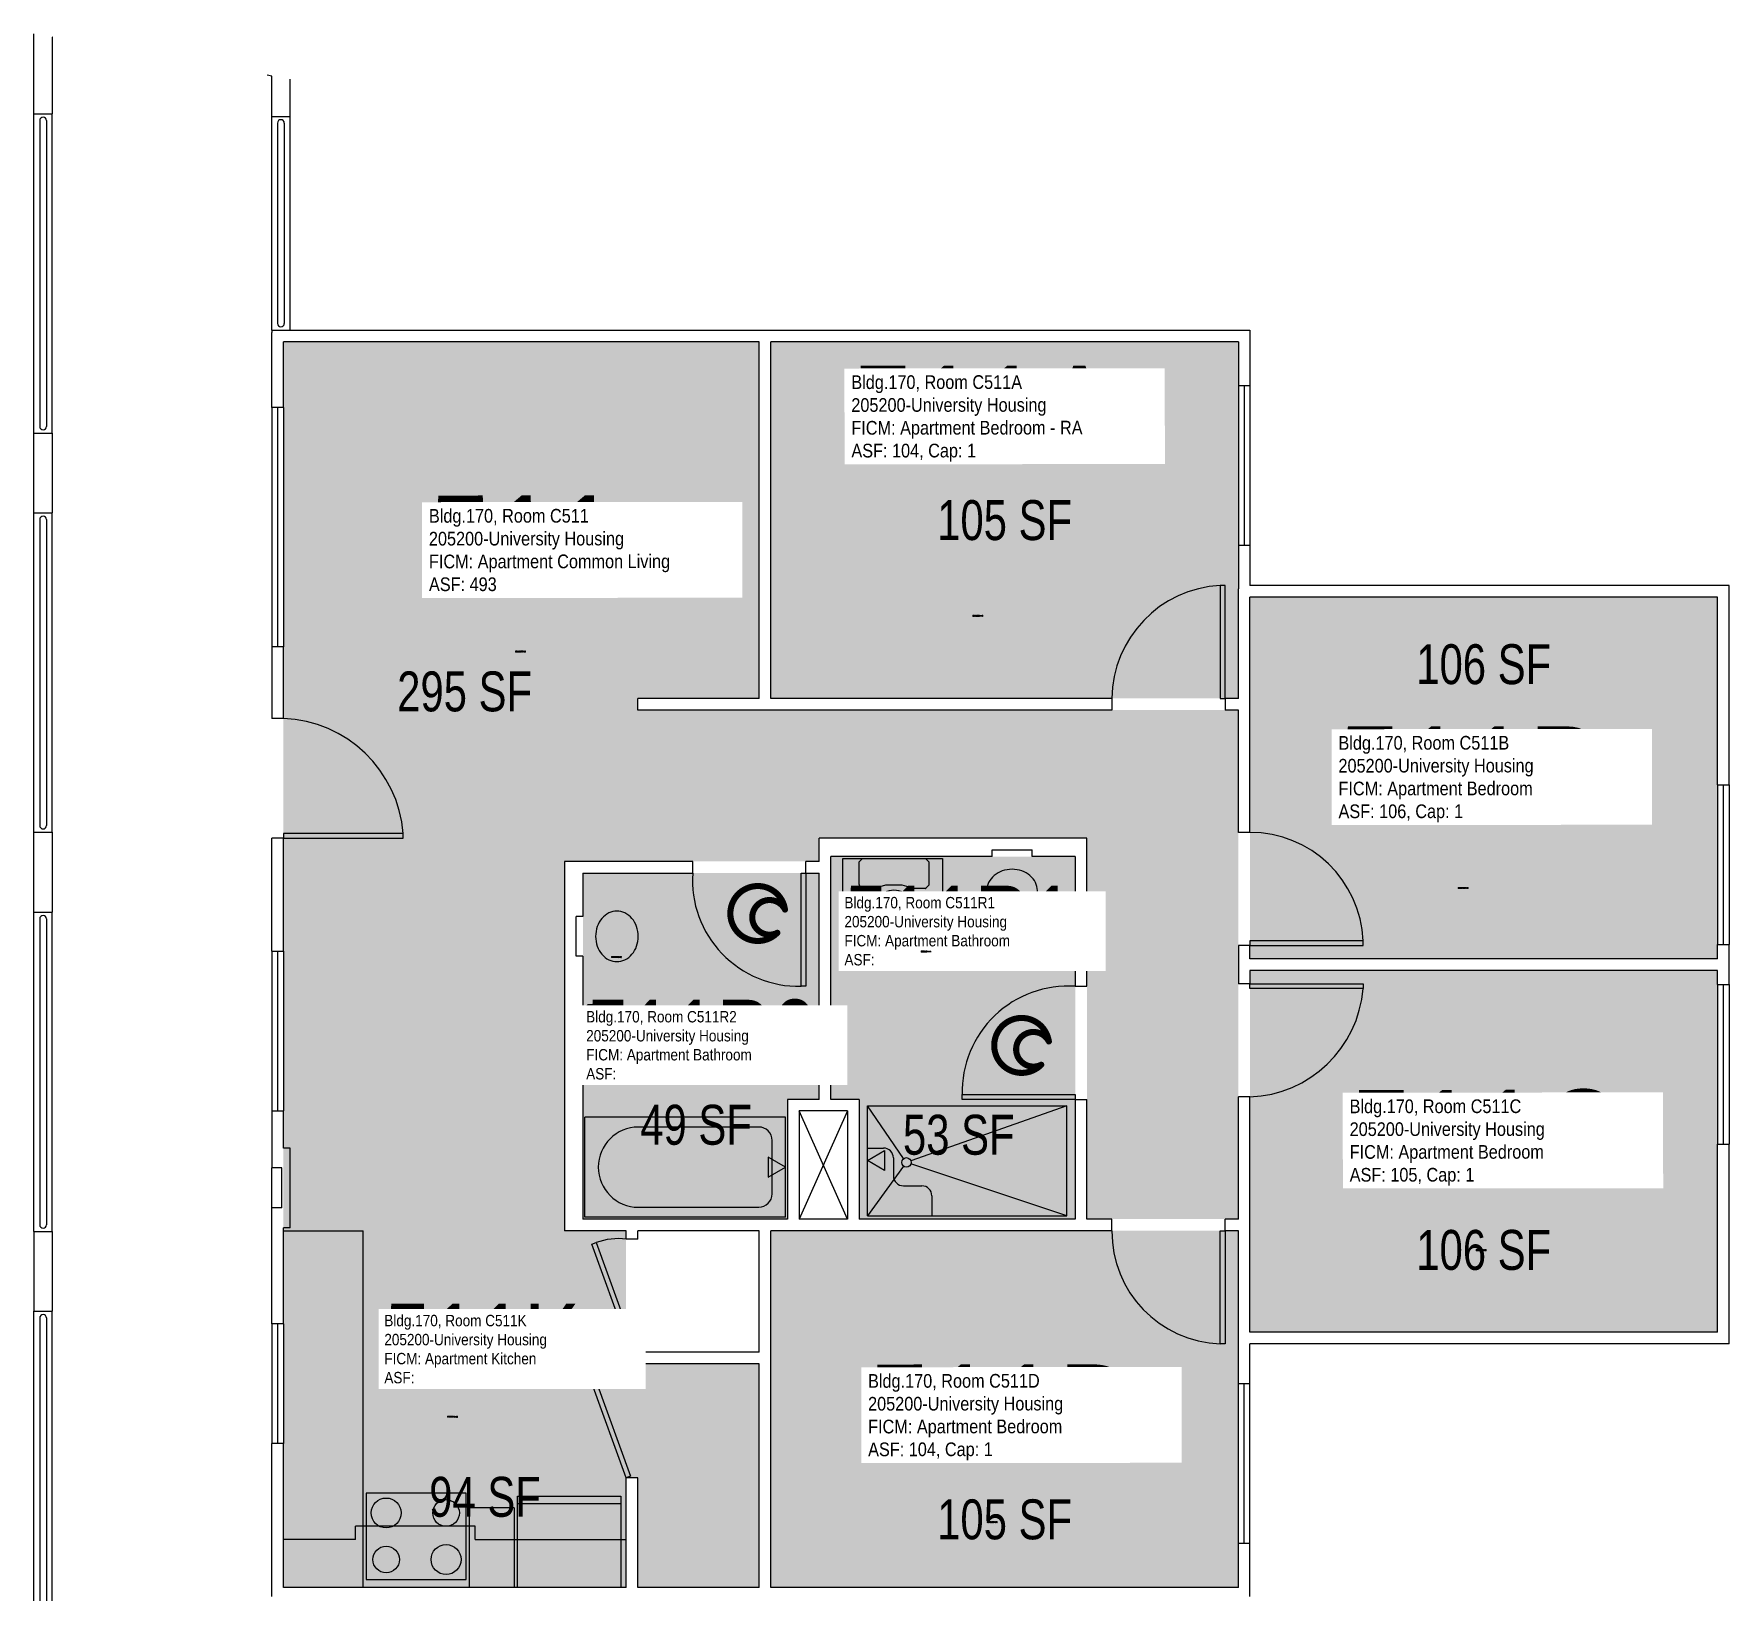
# Model space of a CAD drawing. Header units: inches. Extents: x -88 to 3164, y -86 to 1653.
# Drawn here: x 2655 to 3164, y 1185 to 1653 of the extents above; entities that cross this region are included whole.
import ezdxf
from ezdxf.enums import TextEntityAlignment as Align

# ---------------------------------------------------------------- set-up
doc = ezdxf.new("R2010")
doc.units = ezdxf.units.IN
doc.header["$LTSCALE"] = 10
doc.header["$MEASUREMENT"] = 0
doc.layers.get('0').update_dxf_attribs({"linetype": 'CONTINUOUS'})
for name, color, linetype in [('A-DOOR', 2, 'CONTINUOUS'), ('A-FLOR', 3, 'CONTINUOUS'), ('A-GLAZ', 1, 'CONTINUOUS'), ('A-IDEN-ICON', 4, 'CONTINUOUS'), ('A-IDEN-RNUM', 7, 'CONTINUOUS'), ('A-IDEN-SNUM', 4, 'CONTINUOUS'), ('A-IDEN-VNUM', 4, 'CONTINUOUS'), ('A-WALL', 5, 'CONTINUOUS'), ('AREA-TEXT', 3, 'CONTINUOUS'), ('P-SANR-FIXT', 2, 'CONTINUOUS'), ('Rooms-Category-Color', 7, 'CONTINUOUS'), ('Rooms-College-Color', 7, 'CONTINUOUS'), ('Rooms-Department-Color', 7, 'CONTINUOUS'), ('Rooms-Division-Color', 7, 'CONTINUOUS'), ('Rooms-Information', 7, 'CONTINUOUS')]:
    doc.layers.add(name, color=color, linetype=linetype)
doc.styles.add('CP_AREA', font='arial.ttf', dxfattribs={"height": 15})
doc.styles.add('CP_ROOMVNUMBER', font='arial.ttf', dxfattribs={"width": 0.85, "height": 0.075})
doc.styles.add('ROOMSNUMBER', font='TXT.SHX', dxfattribs={"height": 1})

# ---------------------------------------------------------------- blocks, each defined once
blk = doc.blocks.new('CPBATH')
at = {"color": 0, "linetype": 'ByBlock', "const_width": 0.0127}
for points in [[(0.0571, 0.0168, 0.861492), (-0.0551, 0, 1)], [(0.0571, 0.0168, 0.729002), (-0.0084, -0.0042, 1)], [(-0.0551, 0, 0.726902), (0.0487, -0.0337, 1)], [(-0.0084, -0.0042, 0.609468), (0.0487, -0.0337, 1)]]:
    blk.add_lwpolyline(points, format="xyb", dxfattribs=at)
at = {"color": 0, "linetype": 'ByBlock', "const_width": 0.00637}
for points in [[(0.0544, 0.0152, 1), (0.0599, 0.0184, 1)], [(0.0459, -0.0353, 1), (0.0515, -0.0321, 1)]]:
    blk.add_lwpolyline(points, format="xyb", close=True, dxfattribs=at)

msp = doc.modelspace()

# ---------------------------------------------------------------- hatches: boundary and pattern name
at = {"layer": 'Rooms-Category-Color', "true_color": 0x728ef3}
for points in [[(3016.61, 1296.7), (3016.61, 1449.7), (2836.11, 1449.7), (2836.11, 1453.2), (2872.61, 1453.2), (2872.61, 1560.45), (2729.61, 1560.45), (2729.61, 1293.2), (2814.11, 1293.2), (2814.11, 1404.2), (2890.61, 1404.2), (2890.61, 1411.2), (2971.11, 1411.2), (2971.11, 1296.7)], [(2876.11, 1560.45), (2876.11, 1453.2), (3016.61, 1453.2), (3016.61, 1560.45)], [(3020.11, 1483.7), (3020.11, 1374.95), (3160.61, 1374.95), (3160.61, 1483.7)], [(2967.61, 1296.7), (2967.61, 1405.7), (2894.11, 1405.7), (2894.11, 1332.7), (2902.67, 1332.89), (2902.67, 1296.7)], [(2890.61, 1400.7), (2890.61, 1332.7), (2881.11, 1332.7), (2881.11, 1296.7), (2819.61, 1296.7), (2819.61, 1400.7)], [(3020.11, 1371.45), (3020.11, 1262.7), (3160.43, 1262.83), (3160.61, 1371.45)], [(2832.61, 1293.2), (2729.61, 1293.2), (2729.61, 1185.95), (2832.61, 1185.95), (2832.61, 1218.95), (2836.11, 1218.95), (2836.11, 1185.95), (2872.61, 1185.95), (2872.61, 1253.2), (2836.11, 1253.2), (2836.11, 1248.95), (2832.61, 1248.95)], [(2876.11, 1293.2), (2876.11, 1185.95), (3016.61, 1185.95), (3016.61, 1293.2)]]:
    msp.add_hatch(color=171, dxfattribs=at).paths.add_polyline_path(points)
at = {"layer": 'Rooms-College-Color', "true_color": 0xadadad}
for points in [[(3016.61, 1296.7), (3016.61, 1449.7), (2836.11, 1449.7), (2836.11, 1453.2), (2872.61, 1453.2), (2872.61, 1560.45), (2729.61, 1560.45), (2729.61, 1293.2), (2814.11, 1293.2), (2814.11, 1404.2), (2890.61, 1404.2), (2890.61, 1411.2), (2971.11, 1411.2), (2971.11, 1296.7)], [(2876.11, 1560.45), (2876.11, 1453.2), (3016.61, 1453.2), (3016.61, 1560.45)], [(3020.11, 1483.7), (3020.11, 1374.95), (3160.61, 1374.95), (3160.61, 1483.7)], [(2967.61, 1296.7), (2967.61, 1405.7), (2894.11, 1405.7), (2894.11, 1332.7), (2902.67, 1332.89), (2902.67, 1296.7)], [(2890.61, 1400.7), (2890.61, 1332.7), (2881.11, 1332.7), (2881.11, 1296.7), (2819.61, 1296.7), (2819.61, 1400.7)], [(3020.11, 1371.45), (3020.11, 1262.7), (3160.43, 1262.83), (3160.61, 1371.45)], [(2832.61, 1293.2), (2729.61, 1293.2), (2729.61, 1185.95), (2832.61, 1185.95), (2832.61, 1218.95), (2836.11, 1218.95), (2836.11, 1185.95), (2872.61, 1185.95), (2872.61, 1253.2), (2836.11, 1253.2), (2836.11, 1248.95), (2832.61, 1248.95)], [(2876.11, 1293.2), (2876.11, 1185.95), (3016.61, 1185.95), (3016.61, 1293.2)]]:
    msp.add_hatch(color=253, dxfattribs=at).paths.add_polyline_path(points)
at = {"layer": 'Rooms-Department-Color', "true_color": 0x604aed}
for points in [[(3016.61, 1296.7), (3016.61, 1449.7), (2836.11, 1449.7), (2836.11, 1453.2), (2872.61, 1453.2), (2872.61, 1560.45), (2729.61, 1560.45), (2729.61, 1293.2), (2814.11, 1293.2), (2814.11, 1404.2), (2890.61, 1404.2), (2890.61, 1411.2), (2971.11, 1411.2), (2971.11, 1296.7)], [(2876.11, 1560.45), (2876.11, 1453.2), (3016.61, 1453.2), (3016.61, 1560.45)], [(3020.11, 1483.7), (3020.11, 1374.95), (3160.61, 1374.95), (3160.61, 1483.7)], [(2967.61, 1296.7), (2967.61, 1405.7), (2894.11, 1405.7), (2894.11, 1332.7), (2902.67, 1332.89), (2902.67, 1296.7)], [(2890.61, 1400.7), (2890.61, 1332.7), (2881.11, 1332.7), (2881.11, 1296.7), (2819.61, 1296.7), (2819.61, 1400.7)], [(3020.11, 1371.45), (3020.11, 1262.7), (3160.43, 1262.83), (3160.61, 1371.45)], [(2832.61, 1293.2), (2729.61, 1293.2), (2729.61, 1185.95), (2832.61, 1185.95), (2832.61, 1218.95), (2836.11, 1218.95), (2836.11, 1185.95), (2872.61, 1185.95), (2872.61, 1253.2), (2836.11, 1253.2), (2836.11, 1248.95), (2832.61, 1248.95)], [(2876.11, 1293.2), (2876.11, 1185.95), (3016.61, 1185.95), (3016.61, 1293.2)]]:
    msp.add_hatch(color=173, dxfattribs=at).paths.add_polyline_path(points)
at = {"layer": 'Rooms-Division-Color', "true_color": 0x604aed}
for points in [[(3016.61, 1296.7), (3016.61, 1449.7), (2836.11, 1449.7), (2836.11, 1453.2), (2872.61, 1453.2), (2872.61, 1560.45), (2729.61, 1560.45), (2729.61, 1293.2), (2814.11, 1293.2), (2814.11, 1404.2), (2890.61, 1404.2), (2890.61, 1411.2), (2971.11, 1411.2), (2971.11, 1296.7)], [(2876.11, 1560.45), (2876.11, 1453.2), (3016.61, 1453.2), (3016.61, 1560.45)], [(3020.11, 1483.7), (3020.11, 1374.95), (3160.61, 1374.95), (3160.61, 1483.7)], [(2967.61, 1296.7), (2967.61, 1405.7), (2894.11, 1405.7), (2894.11, 1332.7), (2902.67, 1332.89), (2902.67, 1296.7)], [(2890.61, 1400.7), (2890.61, 1332.7), (2881.11, 1332.7), (2881.11, 1296.7), (2819.61, 1296.7), (2819.61, 1400.7)], [(3020.11, 1371.45), (3020.11, 1262.7), (3160.43, 1262.83), (3160.61, 1371.45)], [(2832.61, 1293.2), (2729.61, 1293.2), (2729.61, 1185.95), (2832.61, 1185.95), (2832.61, 1218.95), (2836.11, 1218.95), (2836.11, 1185.95), (2872.61, 1185.95), (2872.61, 1253.2), (2836.11, 1253.2), (2836.11, 1248.95), (2832.61, 1248.95)], [(2876.11, 1293.2), (2876.11, 1185.95), (3016.61, 1185.95), (3016.61, 1293.2)]]:
    msp.add_hatch(color=173, dxfattribs=at).paths.add_polyline_path(points)

# ---------------------------------------------------------------- linework, layer by layer
at = {"layer": 'A-DOOR'}
for p, q in [((3011.19, 1487.2), (3011.19, 1453.2)), ((3012.61, 1487.2), (3011.19, 1487.2)), ((3012.61, 1453.2), (3012.61, 1487.2)), ((3011.19, 1453.2), (3012.61, 1453.2)), ((2765.61, 1412.61), (2729.61, 1412.61)), ((2729.61, 1412.61), (2729.61, 1411.2)), ((2765.61, 1411.2), (2765.61, 1412.61)), ((2729.61, 1411.2), (2765.61, 1411.2)), ((2885.19, 1366.7), (2885.19, 1400.7)), ((2885.19, 1400.7), (2886.61, 1400.7)), ((2886.61, 1400.7), (2886.61, 1366.7)), ((3054.11, 1380.36), (3020.11, 1380.36)), ((3020.11, 1380.36), (3020.11, 1378.95)), ((3020.11, 1378.95), (3054.11, 1378.95)), ((3054.11, 1378.95), (3054.11, 1380.36)), ((2886.61, 1366.7), (2885.19, 1366.7)), ((3020.11, 1367.45), (3054.11, 1367.45)), ((3020.11, 1366.03), (3020.11, 1367.45)), ((3054.11, 1366.03), (3020.11, 1366.03)), ((3054.11, 1367.45), (3054.11, 1366.03)), ((2933.61, 1334.11), (2967.61, 1334.11)), ((2933.61, 1332.7), (2933.61, 1334.11)), ((2967.61, 1332.7), (2933.61, 1332.7)), ((2967.61, 1334.11), (2967.61, 1332.7)), ((2822.31, 1289.18), (2823.64, 1289.66)), ((2832.61, 1260.7), (2822.31, 1289.18)), ((2823.64, 1289.66), (2833.94, 1261.18)), ((3011.19, 1259.2), (3011.19, 1293.2)), ((3011.19, 1293.2), (3012.61, 1293.2)), ((3012.61, 1293.2), (3012.61, 1259.2)), ((2833.94, 1261.18), (2832.61, 1260.7)), ((3012.61, 1259.2), (3011.19, 1259.2)), ((2822.31, 1247.43), (2823.64, 1247.91)), ((2832.61, 1218.95), (2822.31, 1247.43)), ((2823.64, 1247.91), (2833.94, 1219.43)), ((2833.94, 1219.43), (2832.61, 1218.95))]:
    msp.add_line(p, q, dxfattribs=at)
for centre, radius, start, end in [((3012.99, 1452.86), 34.38, 92.9962, 179.4415), ((2728.13, 1409.63), 37.6, 4.5519, 87.7477), ((3020.16, 1378.97), 33.98, 2.3551, 90.0827), ((2884.42, 1398.57), 31.88, 176.1792, 271.3831), ((2965.48, 1334.88), 31.88, 86.1792, 181.3831), ((3018.79, 1368.85), 35.43, 272.1346, 355.4277), ((2830.28, 1271.59), 19.24, 83.0428, 110.1835), ((3012.37, 1292.94), 33.77, 179.5672, 267.995), ((2830.28, 1229.84), 19.24, 83.0428, 110.1835)]:
    msp.add_arc(centre, radius, start, end, dxfattribs=at)
at = {"layer": 'A-FLOR'}
for p, q in [((2656.36, 1626.98), (2656.36, 1534.98)), ((2658.36, 1626.98), (2658.36, 1534.98)), ((2727.86, 1626.2), (2727.86, 1565.95)), ((2729.86, 1626.2), (2729.86, 1565.95)), ((2656.36, 1506.98), (2656.36, 1414.98)), ((2658.36, 1506.98), (2658.36, 1414.98)), ((2656.36, 1386.98), (2656.36, 1294.98)), ((2658.36, 1386.98), (2658.36, 1294.98)), ((2899.11, 1296.7), (2884.61, 1329.2)), ((2899.11, 1329.2), (2884.61, 1296.7)), ((2656.36, 1266.98), (2656.36, 1174.98)), ((2658.36, 1266.98), (2658.36, 1174.98))]:
    msp.add_line(p, q, dxfattribs=at)
for centre, start, end in [((2657.36, 1626.98), 0, 180), ((2728.86, 1626.2), 0, 180), ((2728.86, 1565.95), 180, 0), ((2657.36, 1534.98), 180, 0), ((2657.36, 1506.98), 0, 180), ((2657.36, 1414.98), 180, 0), ((2657.36, 1386.98), 0, 180), ((2657.36, 1294.98), 180, 0), ((2657.36, 1266.98), 0, 180)]:
    msp.add_arc(centre, 1, start, end, dxfattribs=at)
at = {"layer": 'A-GLAZ'}
for p, q in [((3016.61, 1547.2), (3016.61, 1499.2)), ((3018.36, 1547.2), (3018.36, 1499.2)), ((3020.11, 1547.2), (3020.11, 1499.2)), ((2726.11, 1540.7), (2726.11, 1468.7)), ((2727.86, 1540.7), (2727.86, 1468.7)), ((2729.61, 1540.7), (2729.61, 1468.7)), ((3160.61, 1427.2), (3160.61, 1379.2)), ((3162.36, 1427.2), (3162.36, 1379.2)), ((3164.11, 1427.2), (3164.11, 1379.2)), ((2726.11, 1377.2), (2726.11, 1329.2)), ((2727.86, 1377.2), (2727.86, 1329.2)), ((2729.61, 1377.2), (2729.61, 1329.2)), ((3160.61, 1367.2), (3160.61, 1319.2)), ((3162.36, 1367.2), (3162.36, 1319.2)), ((3164.11, 1367.2), (3164.11, 1319.2)), ((2726.11, 1265.2), (2726.11, 1229.2)), ((2727.86, 1265.2), (2727.86, 1229.2)), ((2729.61, 1265.2), (2729.61, 1229.2)), ((3016.61, 1199.2), (3016.61, 1247.2)), ((3018.36, 1199.2), (3018.36, 1247.2)), ((3020.11, 1199.2), (3020.11, 1247.2))]:
    msp.add_line(p, q, dxfattribs=at)
at = {"layer": 'A-WALL'}
for p, q in [((2654.61, 1628.98), (2654.61, 1652.99)), ((2660.2, 1652), (2660.11, 1652.01)), ((2660.11, 1652.01), (2660.11, 1628.98)), ((2726.11, 1640.31), (2724.69, 1640.56)), ((2726.11, 1628.2), (2726.11, 1640.31)), ((2731.61, 1628.2), (2731.61, 1639.34)), ((2654.61, 1628.98), (2660.11, 1628.98)), ((2654.61, 1532.98), (2654.61, 1628.98)), ((2660.11, 1532.98), (2660.11, 1628.98)), ((2726.11, 1628.2), (2731.61, 1628.2)), ((2726.11, 1563.95), (2726.11, 1628.2)), ((2731.61, 1563.95), (2731.61, 1628.2)), ((2726.11, 1563.95), (2726.11, 1563.2)), ((2726.11, 1563.95), (3020.11, 1563.95)), ((2726.11, 1540.7), (2726.11, 1563.2)), ((2872.61, 1560.45), (2729.61, 1560.45)), ((2729.61, 1540.7), (2729.61, 1560.45)), ((2872.61, 1453.2), (2872.61, 1560.45)), ((3016.61, 1560.45), (2876.11, 1560.45)), ((2876.11, 1453.2), (2876.11, 1560.45)), ((3016.61, 1560.45), (3016.61, 1547.2)), ((3020.11, 1563.95), (3020.11, 1563.2)), ((3020.11, 1563.2), (3020.11, 1547.2)), ((3020.11, 1547.2), (3016.61, 1547.2)), ((2729.61, 1540.7), (2726.11, 1540.7)), ((2654.61, 1508.98), (2654.61, 1532.98)), ((2654.61, 1532.98), (2660.11, 1532.98)), ((2660.11, 1532.98), (2660.11, 1508.98)), ((2654.61, 1508.98), (2660.11, 1508.98)), ((2654.61, 1412.98), (2654.61, 1508.98)), ((2660.11, 1412.98), (2660.11, 1508.98)), ((3016.61, 1499.2), (3016.61, 1486.2)), ((3020.11, 1499.2), (3016.61, 1499.2)), ((3020.11, 1499.2), (3020.11, 1487.2)), ((3016.61, 1453.2), (3016.61, 1486.2)), ((3164.11, 1487.2), (3020.11, 1487.2)), ((3160.61, 1483.7), (3020.11, 1483.7)), ((3020.11, 1412.95), (3020.11, 1483.7)), ((3160.61, 1427.2), (3160.61, 1483.7)), ((3164.11, 1427.2), (3164.11, 1487.2)), ((2726.11, 1468.7), (2726.11, 1447.2)), ((2729.61, 1468.7), (2726.11, 1468.7)), ((2729.61, 1447.2), (2729.61, 1468.7)), ((2872.61, 1453.2), (2836.11, 1453.2)), ((2836.11, 1449.7), (2836.11, 1453.2)), ((2978.61, 1453.2), (2876.11, 1453.2)), ((2978.61, 1453.2), (2978.61, 1449.7)), ((3016.61, 1453.2), (3012.61, 1453.2)), ((3012.61, 1453.2), (3012.61, 1449.7)), ((2729.61, 1447.2), (2726.11, 1447.2)), ((2978.61, 1449.7), (2836.11, 1449.7)), ((3016.61, 1449.7), (3012.61, 1449.7)), ((3016.61, 1412.95), (3016.61, 1449.7)), ((3160.61, 1427.2), (3164.11, 1427.2)), ((2654.61, 1388.98), (2654.61, 1412.98)), ((2654.61, 1412.98), (2660.11, 1412.98)), ((2660.11, 1412.98), (2660.11, 1388.98)), ((3020.11, 1412.95), (3016.61, 1412.95)), ((2729.61, 1411.2), (2726.11, 1411.2)), ((2726.11, 1377.2), (2726.11, 1411.2)), ((2729.61, 1377.2), (2729.61, 1411.2)), ((2890.61, 1404.2), (2890.61, 1411.2)), ((2971.11, 1411.2), (2890.61, 1411.2)), ((2942.61, 1405.7), (2942.61, 1407.7)), ((2942.61, 1407.7), (2954.61, 1407.7)), ((2954.61, 1405.7), (2954.61, 1407.7)), ((2971.11, 1366.7), (2971.11, 1411.2)), ((2852.61, 1404.2), (2814.11, 1404.2)), ((2814.11, 1404.2), (2814.11, 1293.2)), ((2852.61, 1400.7), (2852.61, 1404.2)), ((2890.61, 1404.2), (2886.61, 1404.2)), ((2886.61, 1400.7), (2886.61, 1404.2)), ((2894.11, 1332.7), (2894.11, 1405.7)), ((2942.61, 1405.7), (2894.11, 1405.7)), ((2967.61, 1405.7), (2954.61, 1405.7)), ((2967.61, 1405.7), (2967.61, 1366.7)), ((2819.61, 1400.7), (2819.61, 1387.7)), ((2819.61, 1400.7), (2852.61, 1400.7)), ((2886.61, 1400.7), (2890.61, 1400.7)), ((2890.61, 1332.7), (2890.61, 1400.7)), ((2654.61, 1388.98), (2660.11, 1388.98)), ((2654.61, 1292.98), (2654.61, 1388.98)), ((2660.11, 1292.98), (2660.11, 1388.98)), ((2819.61, 1387.7), (2817.61, 1387.7)), ((2817.61, 1375.7), (2817.61, 1387.7)), ((2726.11, 1377.2), (2729.61, 1377.2)), ((2819.61, 1375.7), (2817.61, 1375.7)), ((2819.61, 1375.7), (2819.61, 1296.7)), ((3020.11, 1378.95), (3016.61, 1378.95)), ((3016.61, 1378.95), (3016.61, 1367.45)), ((3020.11, 1374.95), (3020.11, 1378.95)), ((3160.61, 1374.95), (3160.61, 1379.2)), ((3160.61, 1379.2), (3164.11, 1379.2)), ((3164.11, 1367.2), (3164.11, 1379.2)), ((3160.61, 1374.95), (3020.11, 1374.95)), ((3020.11, 1371.45), (3020.11, 1367.45)), ((3160.61, 1371.45), (3020.11, 1371.45)), ((3160.61, 1367.2), (3160.61, 1371.45)), ((2967.61, 1366.7), (2971.11, 1366.7)), ((3020.11, 1367.45), (3016.61, 1367.45)), ((3160.61, 1367.2), (3164.11, 1367.2)), ((2890.61, 1332.7), (2881.11, 1332.7)), ((2881.11, 1332.7), (2881.11, 1296.7)), ((2902.61, 1332.7), (2894.11, 1332.7)), ((2902.61, 1332.7), (2902.61, 1296.7)), ((2967.61, 1332.7), (2971.11, 1332.7)), ((2967.61, 1332.7), (2967.61, 1296.7)), ((2971.11, 1296.7), (2971.11, 1332.7)), ((3020.11, 1333.45), (3016.61, 1333.45)), ((3016.61, 1296.7), (3016.61, 1333.45)), ((3020.11, 1262.7), (3020.11, 1333.45)), ((2726.11, 1329.2), (2726.11, 1312.07)), ((2726.11, 1329.2), (2729.61, 1329.2)), ((2729.61, 1318.07), (2729.61, 1329.2)), ((2899.11, 1329.2), (2884.61, 1329.2)), ((2884.61, 1329.2), (2884.61, 1296.7)), ((2899.11, 1329.2), (2899.11, 1296.7)), ((2731.61, 1318.07), (2729.61, 1318.07)), ((2731.61, 1294.07), (2731.61, 1318.07)), ((3160.61, 1262.7), (3160.61, 1319.2)), ((3160.61, 1319.2), (3164.11, 1319.2)), ((3164.11, 1259.2), (3164.11, 1319.2)), ((2726.11, 1300.07), (2726.11, 1312.07)), ((2729.11, 1312.07), (2726.11, 1312.07)), ((2729.11, 1300.07), (2729.11, 1312.07)), ((2729.11, 1300.07), (2726.11, 1300.07)), ((2726.11, 1265.2), (2726.11, 1300.07)), ((2881.11, 1296.7), (2819.61, 1296.7)), ((2899.11, 1296.7), (2884.61, 1296.7)), ((2967.61, 1296.7), (2902.61, 1296.7)), ((2978.61, 1296.7), (2971.11, 1296.7)), ((2978.61, 1293.2), (2978.61, 1296.7)), ((3012.61, 1293.2), (3012.61, 1296.7)), ((3016.61, 1296.7), (3012.61, 1296.7)), ((2654.61, 1292.98), (2654.61, 1268.98)), ((2654.61, 1292.98), (2660.11, 1292.98)), ((2660.11, 1292.98), (2660.11, 1268.98)), ((2731.61, 1294.07), (2729.61, 1294.07)), ((2729.61, 1265.2), (2729.61, 1294.07)), ((2832.61, 1293.2), (2814.11, 1293.2)), ((2832.61, 1290.7), (2832.61, 1293.2)), ((2836.11, 1290.7), (2832.61, 1290.7)), ((2836.11, 1290.7), (2836.11, 1293.2)), ((2872.61, 1293.2), (2836.11, 1293.2)), ((2872.61, 1256.7), (2872.61, 1293.2)), ((2876.11, 1185.95), (2876.11, 1293.2)), ((2978.61, 1293.2), (2876.11, 1293.2)), ((3016.61, 1293.2), (3012.61, 1293.2)), ((3016.61, 1260.2), (3016.61, 1293.2)), ((2654.61, 1172.98), (2654.61, 1268.98)), ((2654.61, 1268.98), (2660.11, 1268.98)), ((2660.11, 1172.98), (2660.11, 1268.98)), ((2729.61, 1265.2), (2726.11, 1265.2)), ((2836.11, 1260.7), (2832.61, 1260.7)), ((2832.61, 1248.95), (2832.61, 1260.7)), ((2836.11, 1256.7), (2836.11, 1260.7)), ((3016.61, 1247.2), (3016.61, 1260.2)), ((3160.61, 1262.7), (3020.11, 1262.7)), ((3020.11, 1247.2), (3020.11, 1259.2)), ((3164.11, 1259.2), (3020.11, 1259.2)), ((2872.61, 1256.7), (2836.11, 1256.7)), ((2836.11, 1248.95), (2832.61, 1248.95)), ((2836.11, 1248.95), (2836.11, 1253.2)), ((2872.61, 1253.2), (2836.11, 1253.2)), ((2872.61, 1185.95), (2872.61, 1253.2)), ((3020.11, 1247.2), (3016.61, 1247.2)), ((2729.61, 1229.2), (2726.11, 1229.2)), ((2726.11, 1183.2), (2726.11, 1229.2)), ((2729.61, 1185.95), (2729.61, 1229.2)), ((2836.11, 1218.95), (2832.61, 1218.95)), ((2832.61, 1185.95), (2832.61, 1218.95)), ((2836.11, 1185.95), (2836.11, 1218.95)), ((3016.61, 1185.95), (3016.61, 1199.2)), ((3020.11, 1199.2), (3016.61, 1199.2)), ((3020.11, 1183.2), (3020.11, 1199.2)), ((2832.61, 1185.95), (2729.61, 1185.95)), ((2872.61, 1185.95), (2836.11, 1185.95)), ((3016.61, 1185.95), (2876.11, 1185.95))]:
    msp.add_line(p, q, dxfattribs=at)
at = {"layer": 'P-SANR-FIXT'}
for p, q in [((2897.73, 1405.07), (2927.73, 1405.07)), ((2897.73, 1393.07), (2897.73, 1405.07)), ((2902.61, 1404.07), (2903.61, 1405.07)), ((2902.61, 1397.25), (2902.61, 1404.07)), ((2903.61, 1405.07), (2922.61, 1405.07)), ((2922.61, 1405.07), (2923.61, 1404.07)), ((2923.61, 1404.07), (2923.61, 1397.07)), ((2927.73, 1405.07), (2927.73, 1393.07)), ((2903.61, 1396.07), (2902.73, 1396.95)), ((2907.11, 1396.07), (2903.61, 1396.07)), ((2910.61, 1397.07), (2907.11, 1396.07)), ((2915.61, 1397.07), (2910.61, 1397.07)), ((2919.11, 1396.07), (2915.61, 1397.07)), ((2922.44, 1396.07), (2919.11, 1396.07)), ((2923.61, 1397.07), (2922.73, 1396.19)), ((2927.73, 1393.07), (2897.73, 1393.07)), ((2820.17, 1360.17), (2821.17, 1361.17)), ((2821.17, 1361.17), (2828.17, 1361.17)), ((2828.17, 1361.17), (2829.05, 1360.29)), ((2820.17, 1341.17), (2820.17, 1360.17)), ((2829.17, 1356.67), (2828.17, 1353.17)), ((2829.17, 1359.99), (2829.17, 1356.67)), ((2828.17, 1353.17), (2828.17, 1348.23)), ((2828.19, 1348.11), (2829.17, 1344.67)), ((2821.17, 1340.17), (2820.17, 1341.17)), ((2828, 1340.17), (2821.17, 1340.17)), ((2829.17, 1341.17), (2828.29, 1340.29)), ((2829.17, 1344.67), (2829.17, 1341.17)), ((2905.11, 1330.7), (2965.11, 1330.7)), ((2916.02, 1314.89), (2905.11, 1330.7)), ((2905.11, 1297.7), (2905.11, 1330.7)), ((2965.11, 1330.7), (2918.2, 1314.21)), ((2965.11, 1297.7), (2965.11, 1330.7)), ((2820.23, 1297.32), (2820.23, 1327.32)), ((2880.48, 1327.32), (2820.23, 1327.32)), ((2880.48, 1297.32), (2880.48, 1327.32)), ((2872.45, 1324.37), (2836.3, 1324.37)), ((2876.47, 1304.29), (2876.47, 1320.36)), ((2880.48, 1312.32), (2875.29, 1315.32)), ((2875.29, 1315.32), (2875.29, 1309.32)), ((2905.11, 1314.33), (2910.31, 1317.33)), ((2910.31, 1317.33), (2910.31, 1311.33)), ((2875.29, 1309.32), (2880.48, 1312.32)), ((2910.31, 1311.33), (2905.11, 1314.33)), ((2916.02, 1312.63), (2905.11, 1297.7)), ((2965.11, 1297.7), (2918.2, 1313.32)), ((2836.3, 1300.27), (2872.45, 1300.27)), ((2880.48, 1297.32), (2820.23, 1297.32)), ((2905.11, 1297.7), (2965.11, 1297.7)), ((2729.61, 1293.2), (2753.61, 1293.2)), ((2753.61, 1185.95), (2753.61, 1293.2)), ((2784.48, 1214.36), (2754.48, 1214.36)), ((2754.48, 1214.36), (2754.48, 1188.36)), ((2784.48, 1188.36), (2784.48, 1214.36)), ((2799.98, 1185.95), (2799.98, 1213.45)), ((2799.98, 1213.45), (2830.98, 1213.45)), ((2830.98, 1213.45), (2830.98, 1185.95)), ((2798.98, 1209.95), (2785.48, 1209.95)), ((2785.48, 1209.95), (2785.48, 1185.95)), ((2798.98, 1209.95), (2798.98, 1185.95)), ((2799.98, 1211.2), (2830.98, 1211.2)), ((2751.24, 1200.36), (2751.24, 1204.36)), ((2787.24, 1204.36), (2751.24, 1204.36)), ((2787.24, 1200.36), (2787.24, 1204.36)), ((2751.24, 1200.36), (2729.61, 1200.36)), ((2787.24, 1200.36), (2832.61, 1200.36)), ((2754.48, 1188.36), (2784.48, 1188.36)), ((2830.98, 1185.95), (2799.98, 1185.95))]:
    msp.add_line(p, q, dxfattribs=at)
at = {"layer": 'P-SANR-FIXT', "ltscale": 0.5}
for p, q in [((2905.11, 1318.07), (2909.94, 1318.07)), ((2912.94, 1315.07), (2912.94, 1309.7)), ((2915.94, 1306.7), (2921.49, 1306.7)), ((2924.49, 1303.7), (2924.49, 1297.7))]:
    msp.add_line(p, q, dxfattribs=at)
at = {"layer": 'P-SANR-FIXT'}
for centre, radius in [((2916.86, 1313.76), 1.41), ((2760.48, 1208.36), 4.5), ((2778.48, 1208.36), 4), ((2760.48, 1194.36), 4), ((2778.48, 1194.36), 4.5)]:
    msp.add_circle(centre, radius, dxfattribs=at)
for centre, radius, start, end in [((2948.17, 1394.14), 7.65, 109.2294, 130.1009), ((2948.61, 1392.87), 9, 90, 109.2294), ((2948.61, 1392.87), 9, 70.7706, 90), ((2949.05, 1394.14), 7.65, 49.8991, 70.7706), ((2903.03, 1397.25), 0.418, 180, 225), ((2922.44, 1396.49), 0.418, 270, 315), ((2946.43, 1395.47), 5.42, 153.8084, 180), ((2947.48, 1394.95), 6.59, 130.1009, 153.8084), ((2949.74, 1394.95), 6.59, 26.1916, 49.8991), ((2950.79, 1395.47), 5.42, 360, 26.1916), ((2914.94, 1386.9), 9.33, 140.5275, 161.1646), ((2913.82, 1387.82), 7.89, 116.7012, 140.5275), ((2913.11, 1389.24), 6.3, 90, 116.7012), ((2913.11, 1389.24), 6.3, 63.2988, 90), ((2912.4, 1387.82), 7.89, 39.4725, 63.2988), ((2911.28, 1386.9), 9.33, 18.8354, 39.4725), ((2946.43, 1395.47), 5.42, 180, 206.1916), ((2947.48, 1395.99), 6.59, 206.1916, 229.8991), ((2948.17, 1396.8), 7.65, 229.8991, 250.7706), ((2949.05, 1396.8), 7.65, 289.2294, 310.1009), ((2949.74, 1395.99), 6.59, 310.1009, 333.8084), ((2950.79, 1395.47), 5.42, 333.8084, 360), ((2831.16, 1382.14), 7.65, 139.8991, 160.7706), ((2830.35, 1382.82), 6.59, 116.1916, 139.8991), ((2829.83, 1383.88), 5.42, 90, 116.1916), ((2829.83, 1383.88), 5.42, 63.8084, 90), ((2829.32, 1382.82), 6.59, 40.1009, 63.8084), ((2828.51, 1382.14), 7.65, 19.2294, 40.1009), ((2914.04, 1385.74), 8.55, 176.2246, 198.8354), ((2916.69, 1386.31), 11.18, 161.1646, 180), ((2909.53, 1386.31), 11.18, 360, 18.8354), ((2909.53, 1386.31), 11.18, 341.1646, 360), ((2948.61, 1398.07), 9, 250.7706, 270), ((2948.61, 1398.07), 9, 270, 289.2294), ((2832.44, 1381.7), 9, 160.7706, 180), ((2832.44, 1381.7), 9, 180, 199.2294), ((2827.23, 1381.7), 9, 360, 19.2294), ((2827.23, 1381.7), 9, 340.7706, 360), ((2915.64, 1386.29), 10.24, 198.8354, 219.4725), ((2911.28, 1385.71), 9.33, 320.5275, 341.1646), ((2831.16, 1381.25), 7.65, 199.2294, 220.1009), ((2830.35, 1380.57), 6.59, 220.1009, 243.8084), ((2829.32, 1380.57), 6.59, 296.1916, 319.8991), ((2828.51, 1381.25), 7.65, 319.8991, 340.7706), ((2913.82, 1384.79), 7.89, 219.4725, 243.2988), ((2913.11, 1383.38), 6.3, 243.2988, 270), ((2913.11, 1383.38), 6.3, 270, 296.7012), ((2912.4, 1384.79), 7.89, 296.7012, 320.5275), ((2829.83, 1379.52), 5.42, 243.8084, 270), ((2829.83, 1379.52), 5.42, 270, 296.1916), ((2828.75, 1359.99), 0.418, 360, 45), ((2837.42, 1349.96), 7.89, 129.4725, 153.2988), ((2838.34, 1348.84), 9.33, 108.8354, 129.4725), ((2838.94, 1347.09), 11.18, 90, 108.8354), ((2838.94, 1347.09), 11.18, 71.1646, 90), ((2839.54, 1348.84), 9.33, 50.5275, 71.1646), ((2840.45, 1349.96), 7.89, 26.7012, 50.5275), ((2836.01, 1350.67), 6.3, 153.2988, 180), ((2836.01, 1350.67), 6.3, 180, 206.7012), ((2841.87, 1350.67), 6.3, 360, 26.7012), ((2841.87, 1350.67), 6.3, 333.2988, 360), ((2828.59, 1348.23), 0.418, 180, 195.9454), ((2837.42, 1351.38), 7.89, 206.7012, 230.5275), ((2838.34, 1352.49), 9.33, 230.5275, 251.1646), ((2838.95, 1353.2), 10.24, 288.8354, 309.4725), ((2840.45, 1351.38), 7.89, 309.4725, 333.2988), ((2828, 1340.59), 0.418, 270, 315), ((2838.94, 1354.25), 11.18, 251.1646, 270), ((2839.5, 1351.6), 8.55, 266.2246, 288.8354), ((2836.3, 1312.32), 12.05, 90, 270), ((2872.45, 1320.36), 4.02, 360, 90), ((2872.45, 1304.29), 4.02, 270, 360)]:
    msp.add_arc(centre, radius, start, end, dxfattribs=at)
at = {"layer": 'P-SANR-FIXT', "ltscale": 0.5}
for centre, start, end in [((2909.94, 1315.07), 360, 90), ((2915.94, 1309.7), 180, 270), ((2921.49, 1303.7), 360, 90)]:
    msp.add_arc(centre, 3, start, end, dxfattribs=at)

# ---------------------------------------------------------------- block references
at = {"layer": 'A-IDEN-ICON', "xscale": 143.9999999965968, "yscale": 143.9999999965968, "zscale": 143.9999999965968, "rotation": 351.2590816435935}
for p in [(2871.86, 1388.62), (2951.17, 1348.96)]:
    msp.add_blockref('CPBATH', p, dxfattribs=at)

# ---------------------------------------------------------------- texts
at = {"layer": 'A-IDEN-RNUM', "style": 'ROOMSNUMBER'}
for s, rotation, p in [('0511-A0', 0.0494, (2936.79, 1477.88)), ('0511-00', 0.0822, (2799.31, 1467.12)), ('0511-B0', 0.0822, (3082.64, 1396.06)), ('0511-R2', 358.9, (2828.15, 1375.33)), ('0511-R1', 358.9, (2921.19, 1376.97)), ('0511-C0', 0.0494, (3088.05, 1287.19)), ('0511-K0', 358.9, (2778.82, 1237.15)), ('0511-D0', 0.0822, (2941.08, 1205.43))]:
    msp.add_text(s, height=0.36, rotation=rotation, dxfattribs=at).set_placement(p)
at = {"layer": 'A-IDEN-SNUM', "style": 'ROOMSNUMBER'}
for s, rotation, p in [('1700C511A0', 0.0494, (2936.79, 1477.88)), ('1700C51100', 0.0822, (2799.31, 1467.12)), ('1700C511B0', 0.0822, (3082.64, 1396.06)), ('1700C511R2', 358.9, (2828.15, 1375.33)), ('1700C511R1', 358.9, (2921.19, 1376.97)), ('1700C511C0', 0.0494, (3088.05, 1287.19)), ('1700C511K0', 358.9, (2778.82, 1237.15)), ('1700C511D0', 0.0822, (2941.08, 1205.43))]:
    msp.add_text(s, height=0.36, rotation=rotation, dxfattribs=at).set_placement(p)
at = {"layer": 'A-IDEN-VNUM', "style": 'CP_ROOMVNUMBER', "width": 0.85}
for s, rotation, p in [('511A', 0.0535, (2900.31, 1524.41)), ('511', 0.0494, (2773.35, 1485.41)), ('511B', 0.0494, (3046.72, 1415.98)), ('511C', 0.0494, (3050.08, 1306.72)), ('511D', 0.0494, (2905.34, 1224.18))]:
    msp.add_text(s, height=28.8, rotation=rotation, dxfattribs=at).set_placement(p)
at = {"layer": 'A-IDEN-VNUM', "style": 'CP_ROOMVNUMBER'}
for s, width, p in [('511R1', 0.7, (2898.22, 1372.92)), ('511R2', 0.7, (2820.6, 1338.63)), ('511K', 0.75, (2759.93, 1247.29, 0))]:
    msp.add_text(s, height=24, dxfattribs=dict(at, width=width)).set_placement(p)
at = {"layer": 'AREA-TEXT', "style": 'CP_AREA', "width": 0.75}
for s, p in [('105 SF', (2946.36, 1506.82)), ('106 SF', (3090.36, 1463.51)), ('295 SF', (2784.06, 1455.33)), ('49 SF', (2853.62, 1325.06)), ('53 SF', (2932.58, 1322.06)), ('106 SF', (3090.36, 1287.44)), ('94 SF', (2790.19, 1213.22)), ('105 SF', (2946.36, 1206.44))]:
    msp.add_text(s, height=12, dxfattribs=at).set_placement(p, align=Align.MIDDLE_CENTER)

# ---------------------------------------------------------------- next in the draw order: texts
at = {"layer": 'Rooms-Information', "width": 92.16, "attachment_point": 7, "style": 'CP_ROOMVNUMBER', "bg_fill": 3, "box_fill_scale": 1.5, "bg_fill_color": 256, "bg_fill_true_color": 13158600, "bg_fill_transparency": 0}
for s, insert, char_height, rotation in [('Bldg.170, Room C511A^M^J205200-University Housing^M^JFICM: Apartment Bedroom - RA^M^JASF: 104, Cap: 1', (2900.31, 1524.41), 4.11429, 0.0535), ('Bldg.170, Room C511^M^J205200-University Housing^M^JFICM: Apartment Common Living^M^JASF: 493', (2773.35, 1485.41), 4.1143, 0.0494), ('Bldg.170, Room C511B^M^J205200-University Housing^M^JFICM: Apartment Bedroom^M^JASF: 106, Cap: 1', (3046.72, 1415.98), 4.1143, 0.0494), ('Bldg.170, Room C511C^M^J205200-University Housing^M^JFICM: Apartment Bedroom^M^JASF: 105, Cap: 1', (3050.08, 1306.72), 4.1143, 0.0494), ('Bldg.170, Room C511D^M^J205200-University Housing^M^JFICM: Apartment Bedroom^M^JASF: 104, Cap: 1', (2905.34, 1224.18), 4.1143, 0.0494)]:
    msp.add_mtext(s, dxfattribs=dict(at, insert=insert, char_height=char_height, rotation=rotation))
at = {"layer": 'Rooms-Information', "char_height": 3.4286, "width": 76.8, "attachment_point": 7, "style": 'CP_ROOMVNUMBER', "bg_fill": 3, "box_fill_scale": 1.5, "bg_fill_color": 256, "bg_fill_true_color": 13158600, "bg_fill_transparency": 0}
for s, insert in [('Bldg.170, Room C511R1^M^J205200-University Housing^M^JFICM: Apartment Bathroom^M^JASF: ', (2898.22, 1372.92)), ('Bldg.170, Room C511R2^M^J205200-University Housing^M^JFICM: Apartment Bathroom^M^JASF: ', (2820.6, 1338.63)), ('Bldg.170, Room C511K^M^J205200-University Housing^M^JFICM: Apartment Kitchen^M^JASF: ', (2759.93, 1247.29, 0))]:
    msp.add_mtext(s, dxfattribs=dict(at, insert=insert))

doc.saveas('drawing.dxf')
